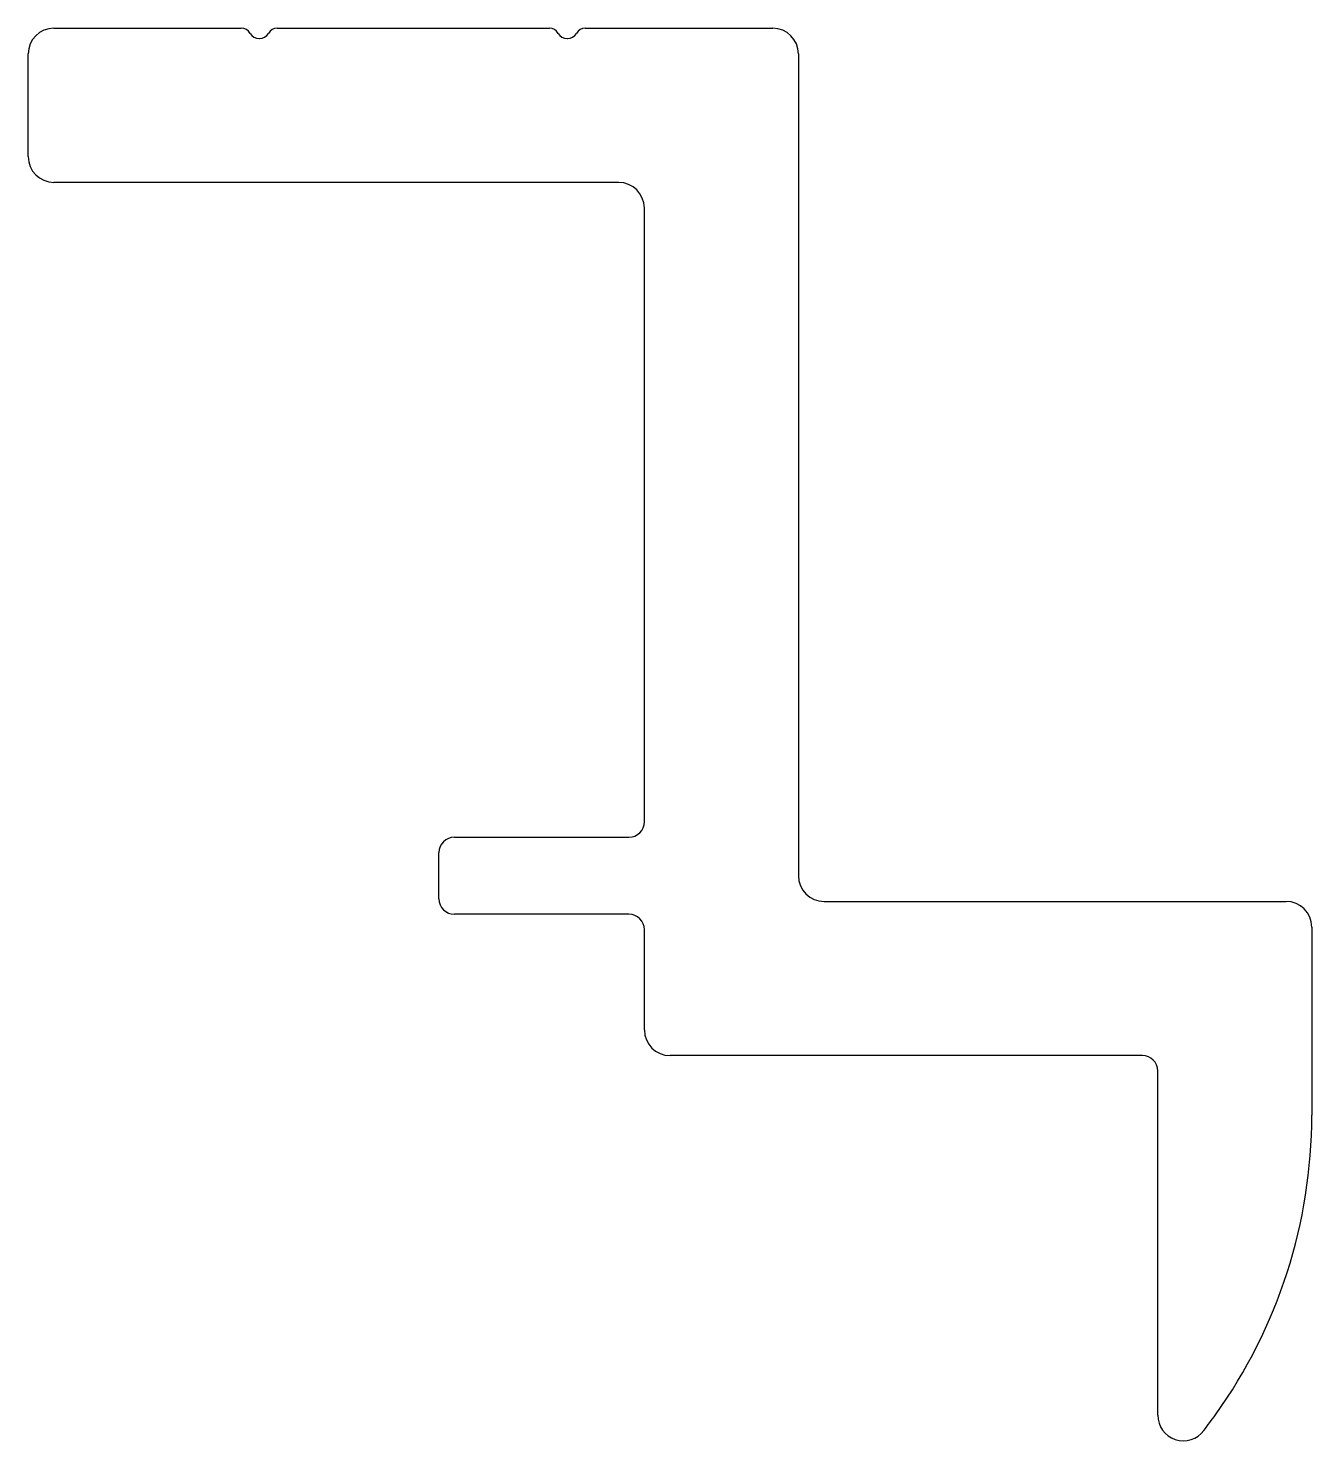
# Model space of a CAD drawing. Extents: x 847.5 to 872.5, y 2507.7 to 2535.2.
import ezdxf

# ---------------------------------------------------------------- set-up
doc = ezdxf.new("R2010")
doc.units = 0
doc.layers.get('0').update_dxf_attribs({"linetype": 'CONTINUOUS'})

msp = doc.modelspace()

# ---------------------------------------------------------------- linework, layer by layer
for p, q in [((848.034, 2535.178), (851.684, 2535.178)), ((852.03, 2534.978), (852.037, 2534.978)), ((852.384, 2535.178), (857.684, 2535.178)), ((858.03, 2534.978), (858.037, 2534.978)), ((858.384, 2535.178), (862.034, 2535.178)), ((847.534, 2532.678), (847.534, 2534.678)), ((862.534, 2534.678), (862.534, 2518.678)), ((859.034, 2532.178), (848.034, 2532.178)), ((859.534, 2519.728), (859.534, 2531.678)), ((855.834, 2519.428), (859.234, 2519.428)), ((855.534, 2518.228), (855.534, 2519.128)), ((863.034, 2518.178), (872.034, 2518.178)), ((859.234, 2517.928), (855.834, 2517.928)), ((859.534, 2515.678), (859.534, 2517.628)), ((872.534, 2517.678), (872.534, 2514.014)), ((869.234, 2515.178), (860.034, 2515.178)), ((869.534, 2508.178), (869.534, 2514.878))]:
    msp.add_line(p, q)
for centre, radius, start, end in [((848.034, 2534.678), 0.5, 90, 180), ((851.684, 2534.978), 0.2, 30, 90), ((852.03, 2535.178), 0.2, 210, 270), ((852.037, 2535.178), 0.2, 270, 330), ((852.384, 2534.978), 0.2, 90, 150), ((857.684, 2534.978), 0.2, 30, 90), ((858.03, 2535.178), 0.2, 210, 270), ((858.037, 2535.178), 0.2, 270, 330), ((858.384, 2534.978), 0.2, 90, 150), ((862.034, 2534.678), 0.5, 0, 90), ((848.034, 2532.678), 0.5, 180, 270), ((859.034, 2531.678), 0.5, 0, 90), ((859.234, 2519.728), 0.3, 270, 0), ((855.834, 2519.128), 0.3, 90, 180), ((863.034, 2518.678), 0.5, 180, 270), ((855.834, 2518.228), 0.3, 180, 270), ((872.034, 2517.678), 0.5, 0, 90), ((859.234, 2517.628), 0.3, 0, 90), ((860.034, 2515.678), 0.5, 180, 270), ((869.234, 2514.878), 0.3, 0, 90), ((862.534, 2514.014), 10, 324.3409, 0), ((870.034, 2508.178), 0.5, 180, 323.1301), ((856.034, 2518.678), 18, 323.1301, 324.3409)]:
    msp.add_arc(centre, radius, start, end)

doc.saveas('drawing.dxf')
